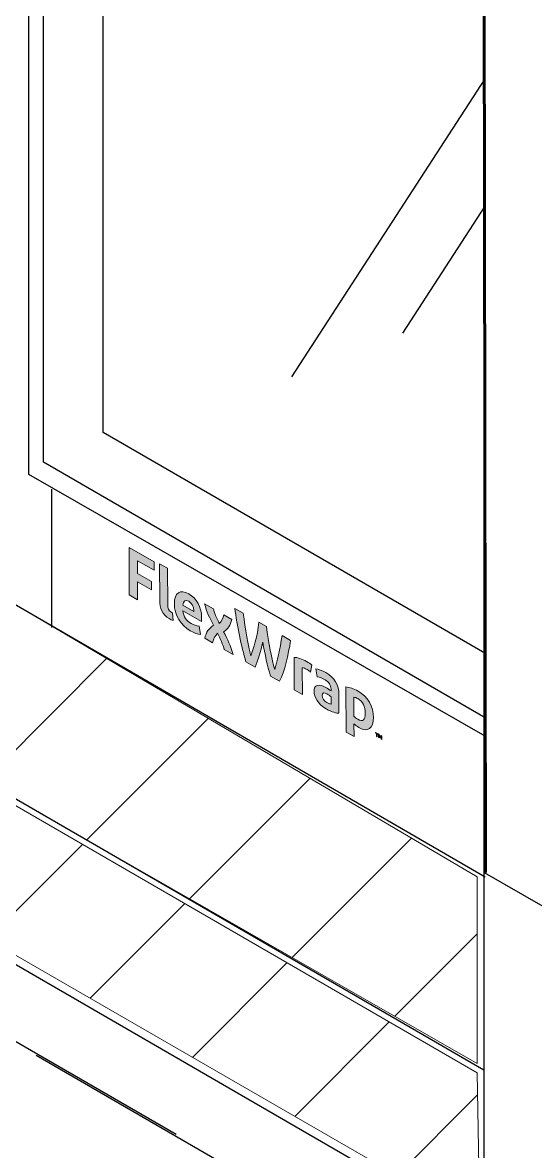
# Model space of a CAD drawing. Extents: x -1328 to 5679, y -4611 to 1603.
# Drawn here: x -80.1 to -35.1, y -2675.6 to -2576.7 of the extents above; entities that cross this region are included whole.
import ezdxf

# ---------------------------------------------------------------- set-up
doc = ezdxf.new("R2010")
doc.units = 0
doc.header["$MEASUREMENT"] = 0
for name, color, linetype, lineweight in [('G-ANNO-TTLB', 7, 'Continuous', 0), ('Layer 12', 7, 'Continuous', 0), ('TYVEK', 7, 'Continuous', 0)]:
    doc.layers.add(name, color=color, linetype=linetype, lineweight=lineweight)
pattern_1 = [(45, (0, 0), (-7.071067, 7.07107), [])]

# ---------------------------------------------------------------- blocks, each defined once
blk = doc.blocks.new('Block_199')
at = {"layer": 'TYVEK', "true_color": 0x003b71, "transparency": 33554687}
h = blk.add_hatch(color=156, dxfattribs=at)
h.dxf.hatch_style = 2
edge = h.paths.add_edge_path()
edge.add_spline(control_points=[(-70.708, -2626.835), (-70.708, -2626.835), (-70.718, -2622.694), (-70.718, -2622.694), (-70.718, -2622.694), (-68.533, -2623.949), (-68.533, -2623.949), (-68.533, -2623.949), (-68.531, -2624.67), (-68.531, -2624.67), (-68.531, -2624.67), (-69.983, -2623.837), (-69.983, -2623.837), (-69.983, -2623.837), (-69.98, -2624.961), (-69.98, -2624.961), (-69.98, -2624.961), (-68.759, -2625.662), (-68.759, -2625.662), (-68.759, -2625.662), (-68.757, -2626.384), (-68.757, -2626.384), (-68.757, -2626.384), (-69.978, -2625.683), (-69.978, -2625.683), (-69.978, -2625.683), (-69.974, -2627.256), (-69.974, -2627.256), (-69.974, -2627.256), (-70.708, -2626.835), (-70.708, -2626.835)], knot_values=[0, 0, 0, 0, 1, 1, 1, 2, 2, 2, 3, 3, 3, 4, 4, 4, 5, 5, 5, 6, 6, 6, 7, 7, 7, 8, 8, 8, 9, 9, 9, 10, 10, 10, 10], degree=3, periodic=0)
h = blk.add_hatch(color=156, dxfattribs=at)
h.dxf.hatch_style = 2
edge = h.paths.add_edge_path()
edge.add_spline(control_points=[(-67.335, -2627.679), (-67.334, -2627.998), (-67.262, -2628.211), (-67.057, -2628.329), (-67.005, -2628.358), (-66.954, -2628.382), (-66.908, -2628.396), (-66.908, -2628.396), (-66.855, -2629.07), (-66.855, -2629.07), (-66.953, -2629.038), (-67.112, -2628.971), (-67.214, -2628.912), (-67.804, -2628.573), (-68.041, -2627.994), (-68.043, -2627.284), (-68.043, -2627.284), (-68.051, -2624.125), (-68.051, -2624.125), (-68.051, -2624.125), (-67.343, -2624.484), (-67.343, -2624.484), (-67.343, -2624.484), (-67.335, -2627.679), (-67.335, -2627.679)], knot_values=[0, 0, 0, 0, 1, 1, 1, 2, 2, 2, 3, 3, 3, 4, 4, 4, 5, 5, 5, 6, 6, 6, 7, 7, 7, 8, 8, 8, 8], degree=3, periodic=0)
h = blk.add_hatch(color=156, dxfattribs=at)
h.dxf.hatch_style = 2
edge = h.paths.add_edge_path()
edge.add_spline(control_points=[(-66.023, -2627.729), (-66.023, -2627.729), (-65.049, -2628.288), (-65.049, -2628.288), (-65.049, -2628.288), (-65.049, -2628.217), (-65.049, -2628.217), (-65.05, -2627.886), (-65.204, -2627.555), (-65.486, -2627.393), (-65.784, -2627.222), (-65.978, -2627.353), (-66.023, -2627.729)], knot_values=[0, 0, 0, 0, 1, 1, 1, 2, 2, 2, 3, 3, 3, 4, 4, 4, 4], degree=3, periodic=0)
edge = h.paths.add_edge_path()
edge.add_spline(control_points=[(-64.465, -2630.289), (-64.69, -2630.278), (-65.024, -2630.169), (-65.362, -2629.975), (-66.188, -2629.501), (-66.754, -2628.573), (-66.756, -2627.591), (-66.759, -2626.651), (-66.242, -2626.309), (-65.488, -2626.742), (-64.816, -2627.128), (-64.373, -2627.932), (-64.371, -2628.724), (-64.371, -2628.902), (-64.381, -2629.05), (-64.391, -2629.162), (-64.391, -2629.162), (-66.012, -2628.231), (-66.012, -2628.231), (-65.944, -2628.743), (-65.702, -2629.094), (-65.292, -2629.33), (-65.041, -2629.474), (-64.8, -2629.548), (-64.579, -2629.568), (-64.579, -2629.568), (-64.465, -2630.289), (-64.465, -2630.289)], knot_values=[0, 0, 0, 0, 1, 1, 1, 2, 2, 2, 3, 3, 3, 4, 4, 4, 5, 5, 5, 6, 6, 6, 7, 7, 7, 8, 8, 8, 9, 9, 9, 9], degree=3, periodic=0)
h = blk.add_hatch(color=156, dxfattribs=at)
h.dxf.hatch_style = 2
edge = h.paths.add_edge_path()
edge.add_spline(control_points=[(-63.324, -2629.491), (-63.669, -2628.856), (-63.942, -2628.291), (-64.103, -2627.609), (-64.103, -2627.609), (-63.338, -2628.047), (-63.338, -2628.047), (-63.271, -2628.352), (-63.044, -2628.884), (-62.818, -2629.35), (-62.629, -2629.134), (-62.465, -2628.879), (-62.43, -2628.569), (-62.43, -2628.569), (-61.712, -2628.981), (-61.712, -2628.981), (-61.844, -2629.52), (-62.069, -2629.822), (-62.452, -2630.056), (-62.082, -2630.748), (-61.829, -2631.306), (-61.617, -2632.054), (-61.617, -2632.054), (-62.382, -2631.615), (-62.382, -2631.615), (-62.49, -2631.222), (-62.748, -2630.631), (-62.964, -2630.182), (-63.158, -2630.395), (-63.342, -2630.644), (-63.413, -2631.023), (-63.413, -2631.023), (-64.1, -2630.628), (-64.1, -2630.628), (-63.974, -2630.087), (-63.734, -2629.752), (-63.324, -2629.491)], knot_values=[0, 0, 0, 0, 1, 1, 1, 2, 2, 2, 3, 3, 3, 4, 4, 4, 5, 5, 5, 6, 6, 6, 7, 7, 7, 8, 8, 8, 9, 9, 9, 10, 10, 10, 11, 11, 11, 12, 12, 12, 12], degree=3, periodic=0)
h = blk.add_hatch(color=156, dxfattribs=at)
h.dxf.hatch_style = 2
edge = h.paths.add_edge_path()
edge.add_spline(control_points=[(-57.323, -2630.384), (-57.323, -2630.384), (-56.574, -2630.814), (-56.574, -2630.814), (-56.766, -2632.081), (-57.1, -2633.513), (-57.534, -2634.398), (-57.534, -2634.398), (-58.339, -2633.936), (-58.339, -2633.936), (-58.592, -2633.052), (-58.82, -2632.053), (-59.012, -2630.974), (-59.205, -2631.832), (-59.423, -2632.575), (-59.678, -2633.167), (-59.678, -2633.167), (-60.484, -2632.705), (-60.484, -2632.705), (-60.897, -2631.333), (-61.265, -2629.498), (-61.458, -2628.01), (-61.458, -2628.01), (-60.714, -2628.437), (-60.714, -2628.437), (-60.552, -2629.777), (-60.261, -2631.344), (-60.049, -2632.157), (-59.831, -2631.591), (-59.49, -2630.428), (-59.344, -2629.224), (-59.344, -2629.224), (-58.688, -2629.601), (-58.688, -2629.601), (-58.531, -2630.979), (-58.194, -2632.531), (-57.967, -2633.352), (-57.763, -2632.778), (-57.474, -2631.544), (-57.323, -2630.384)], knot_values=[0, 0, 0, 0, 1, 1, 1, 2, 2, 2, 3, 3, 3, 4, 4, 4, 5, 5, 5, 6, 6, 6, 7, 7, 7, 8, 8, 8, 9, 9, 9, 10, 10, 10, 11, 11, 11, 12, 12, 12, 13, 13, 13, 13], degree=3, periodic=0)
h = blk.add_hatch(color=156, dxfattribs=at)
h.dxf.hatch_style = 2
edge = h.paths.add_edge_path()
edge.add_spline(control_points=[(-55.181, -2632.659), (-54.997, -2632.765), (-54.822, -2632.889), (-54.719, -2632.978), (-54.719, -2632.978), (-54.821, -2633.587), (-54.821, -2633.587), (-54.908, -2633.502), (-55.016, -2633.428), (-55.123, -2633.366), (-55.313, -2633.257), (-55.441, -2633.225), (-55.549, -2633.222), (-55.549, -2633.222), (-55.543, -2635.541), (-55.543, -2635.541), (-55.543, -2635.541), (-56.251, -2635.135), (-56.251, -2635.135), (-56.251, -2635.135), (-56.258, -2632.301), (-56.258, -2632.301), (-55.981, -2632.3), (-55.551, -2632.447), (-55.181, -2632.659)], knot_values=[0, 0, 0, 0, 1, 1, 1, 2, 2, 2, 3, 3, 3, 4, 4, 4, 5, 5, 5, 6, 6, 6, 7, 7, 7, 8, 8, 8, 8], degree=3, periodic=0)
h = blk.add_hatch(color=156, dxfattribs=at)
h.dxf.hatch_style = 2
edge = h.paths.add_edge_path()
edge.add_spline(control_points=[(-53.026, -2636.39), (-53.026, -2636.39), (-53.027, -2635.757), (-53.027, -2635.757), (-53.145, -2635.66), (-53.269, -2635.571), (-53.392, -2635.5), (-53.628, -2635.365), (-53.812, -2635.365), (-53.811, -2635.643), (-53.811, -2635.892), (-53.657, -2636.11), (-53.385, -2636.266), (-53.231, -2636.355), (-53.103, -2636.393), (-53.026, -2636.39)], knot_values=[0, 0, 0, 0, 1, 1, 1, 2, 2, 2, 3, 3, 3, 4, 4, 4, 5, 5, 5, 5], degree=3, periodic=0)
edge = h.paths.add_edge_path()
edge.add_spline(control_points=[(-53.455, -2636.811), (-54.158, -2636.407), (-54.513, -2635.808), (-54.514, -2635.275), (-54.515, -2634.69), (-54.101, -2634.585), (-53.485, -2634.933), (-53.342, -2635.015), (-53.157, -2635.145), (-53.029, -2635.242), (-53.029, -2635.242), (-53.029, -2635.1), (-53.029, -2635.1), (-53.03, -2634.739), (-53.21, -2634.465), (-53.553, -2634.267), (-53.779, -2634.138), (-54.02, -2634.041), (-54.23, -2634.021), (-54.23, -2634.021), (-54.36, -2633.308), (-54.36, -2633.308), (-54.14, -2633.328), (-53.786, -2633.46), (-53.473, -2633.64), (-52.719, -2634.073), (-52.343, -2634.749), (-52.341, -2635.548), (-52.341, -2635.548), (-52.337, -2637.193), (-52.337, -2637.193), (-52.547, -2637.196), (-52.942, -2637.105), (-53.455, -2636.811)], knot_values=[0, 0, 0, 0, 1, 1, 1, 2, 2, 2, 3, 3, 3, 4, 4, 4, 5, 5, 5, 6, 6, 6, 7, 7, 7, 8, 8, 8, 9, 9, 9, 10, 10, 10, 11, 11, 11, 11], degree=3, periodic=0)
h = blk.add_hatch(color=156, dxfattribs=at)
h.dxf.hatch_style = 2
edge = h.paths.add_edge_path()
edge.add_spline(control_points=[(-50.691, -2637.724), (-50.24, -2637.983), (-50.03, -2637.784), (-50.032, -2637.175), (-50.033, -2636.643), (-50.229, -2636.176), (-50.696, -2635.908), (-50.824, -2635.834), (-50.916, -2635.811), (-51.024, -2635.796), (-51.024, -2635.796), (-51.02, -2637.453), (-51.02, -2637.453), (-50.922, -2637.556), (-50.84, -2637.639), (-50.691, -2637.724)], knot_values=[0, 0, 0, 0, 1, 1, 1, 2, 2, 2, 3, 3, 3, 4, 4, 4, 5, 5, 5, 5], degree=3, periodic=0)
edge = h.paths.add_edge_path()
edge.add_spline(control_points=[(-50.587, -2638.445), (-50.767, -2638.342), (-50.89, -2638.248), (-51.018, -2638.121), (-51.018, -2638.121), (-51.016, -2639.245), (-51.016, -2639.245), (-51.016, -2639.245), (-51.718, -2638.842), (-51.718, -2638.842), (-51.718, -2638.842), (-51.728, -2634.896), (-51.728, -2634.896), (-51.436, -2634.91), (-51.026, -2635.045), (-50.662, -2635.254), (-49.82, -2635.737), (-49.316, -2636.617), (-49.314, -2637.564), (-49.311, -2638.534), (-49.787, -2638.905), (-50.587, -2638.445)], knot_values=[0, 0, 0, 0, 1, 1, 1, 2, 2, 2, 3, 3, 3, 4, 4, 4, 5, 5, 5, 6, 6, 6, 7, 7, 7, 7], degree=3, periodic=0)
h = blk.add_hatch(color=156, dxfattribs=at)
h.dxf.hatch_style = 2
edge = h.paths.add_edge_path()
edge.add_spline(control_points=[(-48.806, -2639.05), (-48.779, -2639.138), (-48.755, -2639.204), (-48.724, -2639.275), (-48.693, -2639.239), (-48.672, -2639.199), (-48.647, -2639.142), (-48.647, -2639.142), (-48.573, -2639.184), (-48.573, -2639.184), (-48.573, -2639.184), (-48.572, -2639.49), (-48.572, -2639.49), (-48.572, -2639.49), (-48.637, -2639.453), (-48.637, -2639.453), (-48.637, -2639.453), (-48.637, -2639.312), (-48.637, -2639.312), (-48.637, -2639.312), (-48.634, -2639.266), (-48.634, -2639.266), (-48.654, -2639.3), (-48.679, -2639.334), (-48.7, -2639.361), (-48.7, -2639.361), (-48.75, -2639.332), (-48.75, -2639.332), (-48.772, -2639.28), (-48.797, -2639.217), (-48.818, -2639.158), (-48.818, -2639.158), (-48.815, -2639.21), (-48.815, -2639.21), (-48.815, -2639.21), (-48.815, -2639.351), (-48.815, -2639.351), (-48.815, -2639.351), (-48.879, -2639.314), (-48.879, -2639.314), (-48.879, -2639.314), (-48.88, -2639.008), (-48.88, -2639.008), (-48.88, -2639.008), (-48.806, -2639.05), (-48.806, -2639.05)], knot_values=[0, 0, 0, 0, 1, 1, 1, 2, 2, 2, 3, 3, 3, 4, 4, 4, 5, 5, 5, 6, 6, 6, 7, 7, 7, 8, 8, 8, 9, 9, 9, 10, 10, 10, 11, 11, 11, 12, 12, 12, 13, 13, 13, 14, 14, 14, 15, 15, 15, 15], degree=3, periodic=0)
edge = h.paths.add_edge_path()
edge.add_spline(control_points=[(-49.052, -2638.977), (-49.052, -2638.977), (-49.123, -2638.936), (-49.123, -2638.936), (-49.123, -2638.936), (-49.123, -2638.868), (-49.123, -2638.868), (-49.123, -2638.868), (-48.909, -2638.991), (-48.909, -2638.991), (-48.909, -2638.991), (-48.909, -2639.059), (-48.909, -2639.059), (-48.909, -2639.059), (-48.98, -2639.018), (-48.98, -2639.018), (-48.98, -2639.018), (-48.98, -2639.256), (-48.98, -2639.256), (-48.98, -2639.256), (-49.051, -2639.215), (-49.051, -2639.215), (-49.051, -2639.215), (-49.052, -2638.977), (-49.052, -2638.977)], knot_values=[0, 0, 0, 0, 1, 1, 1, 2, 2, 2, 3, 3, 3, 4, 4, 4, 5, 5, 5, 6, 6, 6, 7, 7, 7, 8, 8, 8, 8], degree=3, periodic=0)
at = {"layer": 'TYVEK'}
for points, knots in [([(-70.708, -2626.835), (-70.708, -2626.835), (-70.718, -2622.694), (-70.718, -2622.694), (-70.718, -2622.694), (-68.533, -2623.949), (-68.533, -2623.949), (-68.533, -2623.949), (-68.531, -2624.67), (-68.531, -2624.67), (-68.531, -2624.67), (-69.983, -2623.837), (-69.983, -2623.837), (-69.983, -2623.837), (-69.98, -2624.961), (-69.98, -2624.961), (-69.98, -2624.961), (-68.759, -2625.662), (-68.759, -2625.662), (-68.759, -2625.662), (-68.757, -2626.384), (-68.757, -2626.384), (-68.757, -2626.384), (-69.978, -2625.683), (-69.978, -2625.683), (-69.978, -2625.683), (-69.974, -2627.256), (-69.974, -2627.256), (-69.974, -2627.256), (-70.708, -2626.835), (-70.708, -2626.835)], [0, 0, 0, 0, 1, 1, 1, 2, 2, 2, 3, 3, 3, 4, 4, 4, 5, 5, 5, 6, 6, 6, 7, 7, 7, 8, 8, 8, 9, 9, 9, 10, 10, 10, 10]), ([(-67.335, -2627.679), (-67.334, -2627.998), (-67.262, -2628.211), (-67.057, -2628.329), (-67.005, -2628.358), (-66.954, -2628.382), (-66.908, -2628.396), (-66.908, -2628.396), (-66.855, -2629.07), (-66.855, -2629.07), (-66.953, -2629.038), (-67.112, -2628.971), (-67.214, -2628.912), (-67.804, -2628.573), (-68.041, -2627.994), (-68.043, -2627.284), (-68.043, -2627.284), (-68.051, -2624.125), (-68.051, -2624.125), (-68.051, -2624.125), (-67.343, -2624.484), (-67.343, -2624.484), (-67.343, -2624.484), (-67.335, -2627.679), (-67.335, -2627.679)], [0, 0, 0, 0, 1, 1, 1, 2, 2, 2, 3, 3, 3, 4, 4, 4, 5, 5, 5, 6, 6, 6, 7, 7, 7, 8, 8, 8, 8]), ([(-64.465, -2630.289), (-64.69, -2630.278), (-65.024, -2630.169), (-65.362, -2629.975), (-66.188, -2629.501), (-66.754, -2628.573), (-66.756, -2627.591), (-66.759, -2626.651), (-66.242, -2626.309), (-65.488, -2626.742), (-64.816, -2627.128), (-64.373, -2627.932), (-64.371, -2628.724), (-64.371, -2628.902), (-64.381, -2629.05), (-64.391, -2629.162), (-64.391, -2629.162), (-66.012, -2628.231), (-66.012, -2628.231), (-65.944, -2628.743), (-65.702, -2629.094), (-65.292, -2629.33), (-65.041, -2629.474), (-64.8, -2629.548), (-64.579, -2629.568), (-64.579, -2629.568), (-64.465, -2630.289), (-64.465, -2630.289)], [0, 0, 0, 0, 1, 1, 1, 2, 2, 2, 3, 3, 3, 4, 4, 4, 5, 5, 5, 6, 6, 6, 7, 7, 7, 8, 8, 8, 9, 9, 9, 9]), ([(-66.023, -2627.729), (-66.023, -2627.729), (-65.049, -2628.288), (-65.049, -2628.288), (-65.049, -2628.288), (-65.049, -2628.217), (-65.049, -2628.217), (-65.05, -2627.886), (-65.204, -2627.555), (-65.486, -2627.393), (-65.784, -2627.222), (-65.978, -2627.353), (-66.023, -2627.729)], [0, 0, 0, 0, 1, 1, 1, 2, 2, 2, 3, 3, 3, 4, 4, 4, 4]), ([(-63.324, -2629.491), (-63.669, -2628.856), (-63.942, -2628.291), (-64.103, -2627.609), (-64.103, -2627.609), (-63.338, -2628.047), (-63.338, -2628.047), (-63.271, -2628.352), (-63.044, -2628.884), (-62.818, -2629.35), (-62.629, -2629.134), (-62.465, -2628.879), (-62.43, -2628.569), (-62.43, -2628.569), (-61.712, -2628.981), (-61.712, -2628.981), (-61.844, -2629.52), (-62.069, -2629.822), (-62.452, -2630.056), (-62.082, -2630.748), (-61.829, -2631.306), (-61.617, -2632.054), (-61.617, -2632.054), (-62.382, -2631.615), (-62.382, -2631.615), (-62.49, -2631.222), (-62.748, -2630.631), (-62.964, -2630.182), (-63.158, -2630.395), (-63.342, -2630.644), (-63.413, -2631.023), (-63.413, -2631.023), (-64.1, -2630.628), (-64.1, -2630.628), (-63.974, -2630.087), (-63.734, -2629.752), (-63.324, -2629.491)], [0, 0, 0, 0, 1, 1, 1, 2, 2, 2, 3, 3, 3, 4, 4, 4, 5, 5, 5, 6, 6, 6, 7, 7, 7, 8, 8, 8, 9, 9, 9, 10, 10, 10, 11, 11, 11, 12, 12, 12, 12]), ([(-57.323, -2630.384), (-57.323, -2630.384), (-56.574, -2630.814), (-56.574, -2630.814), (-56.766, -2632.081), (-57.1, -2633.513), (-57.534, -2634.398), (-57.534, -2634.398), (-58.339, -2633.936), (-58.339, -2633.936), (-58.592, -2633.052), (-58.82, -2632.053), (-59.012, -2630.974), (-59.205, -2631.832), (-59.423, -2632.575), (-59.678, -2633.167), (-59.678, -2633.167), (-60.484, -2632.705), (-60.484, -2632.705), (-60.897, -2631.333), (-61.265, -2629.498), (-61.458, -2628.01), (-61.458, -2628.01), (-60.714, -2628.437), (-60.714, -2628.437), (-60.552, -2629.777), (-60.261, -2631.344), (-60.049, -2632.157), (-59.831, -2631.591), (-59.49, -2630.428), (-59.344, -2629.224), (-59.344, -2629.224), (-58.688, -2629.601), (-58.688, -2629.601), (-58.531, -2630.979), (-58.194, -2632.531), (-57.967, -2633.352), (-57.763, -2632.778), (-57.474, -2631.544), (-57.323, -2630.384)], [0, 0, 0, 0, 1, 1, 1, 2, 2, 2, 3, 3, 3, 4, 4, 4, 5, 5, 5, 6, 6, 6, 7, 7, 7, 8, 8, 8, 9, 9, 9, 10, 10, 10, 11, 11, 11, 12, 12, 12, 13, 13, 13, 13]), ([(-55.181, -2632.659), (-54.997, -2632.765), (-54.822, -2632.889), (-54.719, -2632.978), (-54.719, -2632.978), (-54.821, -2633.587), (-54.821, -2633.587), (-54.908, -2633.502), (-55.016, -2633.428), (-55.123, -2633.366), (-55.313, -2633.257), (-55.441, -2633.225), (-55.549, -2633.222), (-55.549, -2633.222), (-55.543, -2635.541), (-55.543, -2635.541), (-55.543, -2635.541), (-56.251, -2635.135), (-56.251, -2635.135), (-56.251, -2635.135), (-56.258, -2632.301), (-56.258, -2632.301), (-55.981, -2632.3), (-55.551, -2632.447), (-55.181, -2632.659)], [0, 0, 0, 0, 1, 1, 1, 2, 2, 2, 3, 3, 3, 4, 4, 4, 5, 5, 5, 6, 6, 6, 7, 7, 7, 8, 8, 8, 8]), ([(-53.455, -2636.811), (-54.158, -2636.407), (-54.513, -2635.808), (-54.514, -2635.275), (-54.515, -2634.69), (-54.101, -2634.585), (-53.485, -2634.933), (-53.342, -2635.015), (-53.157, -2635.145), (-53.029, -2635.242), (-53.029, -2635.242), (-53.029, -2635.1), (-53.029, -2635.1), (-53.03, -2634.739), (-53.21, -2634.465), (-53.553, -2634.267), (-53.779, -2634.138), (-54.02, -2634.041), (-54.23, -2634.021), (-54.23, -2634.021), (-54.36, -2633.308), (-54.36, -2633.308), (-54.14, -2633.328), (-53.786, -2633.46), (-53.473, -2633.64), (-52.719, -2634.073), (-52.343, -2634.749), (-52.341, -2635.548), (-52.341, -2635.548), (-52.337, -2637.193), (-52.337, -2637.193), (-52.547, -2637.196), (-52.942, -2637.105), (-53.455, -2636.811)], [0, 0, 0, 0, 1, 1, 1, 2, 2, 2, 3, 3, 3, 4, 4, 4, 5, 5, 5, 6, 6, 6, 7, 7, 7, 8, 8, 8, 9, 9, 9, 10, 10, 10, 11, 11, 11, 11]), ([(-53.026, -2636.39), (-53.026, -2636.39), (-53.027, -2635.757), (-53.027, -2635.757), (-53.145, -2635.66), (-53.269, -2635.571), (-53.392, -2635.5), (-53.628, -2635.365), (-53.812, -2635.365), (-53.811, -2635.643), (-53.811, -2635.892), (-53.657, -2636.11), (-53.385, -2636.266), (-53.231, -2636.355), (-53.103, -2636.393), (-53.026, -2636.39)], [0, 0, 0, 0, 1, 1, 1, 2, 2, 2, 3, 3, 3, 4, 4, 4, 5, 5, 5, 5]), ([(-50.587, -2638.445), (-50.767, -2638.342), (-50.89, -2638.248), (-51.018, -2638.121), (-51.018, -2638.121), (-51.016, -2639.245), (-51.016, -2639.245), (-51.016, -2639.245), (-51.718, -2638.842), (-51.718, -2638.842), (-51.718, -2638.842), (-51.728, -2634.896), (-51.728, -2634.896), (-51.436, -2634.91), (-51.026, -2635.045), (-50.662, -2635.254), (-49.82, -2635.737), (-49.316, -2636.617), (-49.314, -2637.564), (-49.311, -2638.534), (-49.787, -2638.905), (-50.587, -2638.445)], [0, 0, 0, 0, 1, 1, 1, 2, 2, 2, 3, 3, 3, 4, 4, 4, 5, 5, 5, 6, 6, 6, 7, 7, 7, 7]), ([(-50.691, -2637.724), (-50.24, -2637.983), (-50.03, -2637.784), (-50.032, -2637.175), (-50.033, -2636.643), (-50.229, -2636.176), (-50.696, -2635.908), (-50.824, -2635.834), (-50.916, -2635.811), (-51.024, -2635.796), (-51.024, -2635.796), (-51.02, -2637.453), (-51.02, -2637.453), (-50.922, -2637.556), (-50.84, -2637.639), (-50.691, -2637.724)], [0, 0, 0, 0, 1, 1, 1, 2, 2, 2, 3, 3, 3, 4, 4, 4, 5, 5, 5, 5]), ([(-49.052, -2638.977), (-49.052, -2638.977), (-49.123, -2638.936), (-49.123, -2638.936), (-49.123, -2638.936), (-49.123, -2638.868), (-49.123, -2638.868), (-49.123, -2638.868), (-48.909, -2638.991), (-48.909, -2638.991), (-48.909, -2638.991), (-48.909, -2639.059), (-48.909, -2639.059), (-48.909, -2639.059), (-48.98, -2639.018), (-48.98, -2639.018), (-48.98, -2639.018), (-48.98, -2639.256), (-48.98, -2639.256), (-48.98, -2639.256), (-49.051, -2639.215), (-49.051, -2639.215), (-49.051, -2639.215), (-49.052, -2638.977), (-49.052, -2638.977)], [0, 0, 0, 0, 1, 1, 1, 2, 2, 2, 3, 3, 3, 4, 4, 4, 5, 5, 5, 6, 6, 6, 7, 7, 7, 8, 8, 8, 8]), ([(-48.806, -2639.05), (-48.779, -2639.138), (-48.755, -2639.204), (-48.724, -2639.275), (-48.693, -2639.239), (-48.672, -2639.199), (-48.647, -2639.142), (-48.647, -2639.142), (-48.573, -2639.184), (-48.573, -2639.184), (-48.573, -2639.184), (-48.572, -2639.49), (-48.572, -2639.49), (-48.572, -2639.49), (-48.637, -2639.453), (-48.637, -2639.453), (-48.637, -2639.453), (-48.637, -2639.312), (-48.637, -2639.312), (-48.637, -2639.312), (-48.634, -2639.266), (-48.634, -2639.266), (-48.654, -2639.3), (-48.679, -2639.334), (-48.7, -2639.361), (-48.7, -2639.361), (-48.75, -2639.332), (-48.75, -2639.332), (-48.772, -2639.28), (-48.797, -2639.217), (-48.818, -2639.158), (-48.818, -2639.158), (-48.815, -2639.21), (-48.815, -2639.21), (-48.815, -2639.21), (-48.815, -2639.351), (-48.815, -2639.351), (-48.815, -2639.351), (-48.879, -2639.314), (-48.879, -2639.314), (-48.879, -2639.314), (-48.88, -2639.008), (-48.88, -2639.008), (-48.88, -2639.008), (-48.806, -2639.05), (-48.806, -2639.05)], [0, 0, 0, 0, 1, 1, 1, 2, 2, 2, 3, 3, 3, 4, 4, 4, 5, 5, 5, 6, 6, 6, 7, 7, 7, 8, 8, 8, 9, 9, 9, 10, 10, 10, 11, 11, 11, 12, 12, 12, 13, 13, 13, 14, 14, 14, 15, 15, 15, 15])]:
    blk.add_open_spline(points, degree=3, knots=knots, dxfattribs=at)
blk = doc.blocks.new('Block_198')
at = {"layer": 'TYVEK'}
blk.add_blockref('Block_199', (0, 0), dxfattribs=at)

msp = doc.modelspace()

# ---------------------------------------------------------------- hatches: boundary and pattern name
at = {"layer": 'G-ANNO-TTLB', "true_color": 0xff00ff, "transparency": 33554687}
h = msp.add_hatch(color=6, dxfattribs=at)
edge = h.paths.add_edge_path()
edge.add_spline(control_points=[(1601.482, -3473.689), (1601.482, -3473.689), (-1328.036, -3473.689), (-1328.036, -3473.689), (-1328.036, -3473.689), (-1328.036, -1016.689), (-1328.036, -1016.689), (-1328.036, -1016.689), (1601.482, -1016.689), (1601.482, -1016.689), (1601.482, -1016.689), (1601.482, -3473.689), (1601.482, -3473.689)], knot_values=[0, 0, 0, 0, 1, 1, 1, 2, 2, 2, 3, 3, 3, 4, 4, 4, 4], degree=3, periodic=0)
edge = h.paths.add_edge_path()
edge.add_spline(control_points=[(-1319.036, -1025.689), (-1319.036, -1025.689), (-1319.036, -3464.689), (-1319.036, -3464.689), (-1319.036, -3464.689), (1592.482, -3464.689), (1592.482, -3464.689), (1592.482, -3464.689), (1592.482, -1025.689), (1592.482, -1025.689), (1592.482, -1025.689), (-1319.036, -1025.689), (-1319.036, -1025.689)], knot_values=[0, 0, 0, 0, 1, 1, 1, 2, 2, 2, 3, 3, 3, 4, 4, 4, 4], degree=3, periodic=0)
edge.add_line((-1319.036, -1025.689), (-1319.036, -1025.689))
at = {"layer": 'Layer 12', "true_color": 0x000000, "transparency": 33554687}
h = msp.add_hatch(dxfattribs=at)
h.set_pattern_fill('_U', color=18, scale=10, angle=44.99999, style=2, pattern_type=0)
h.set_pattern_definition(pattern_1)
h.paths.add_polyline_path([(-40.224, -2667.868), (-103.935, -2631.399), (-88.922, -2622.85), (-40.224, -2651.536)])
h = msp.add_hatch(dxfattribs=at)
h.set_pattern_fill('_U', color=18, scale=10, angle=44.99999, style=2, pattern_type=0)
h.set_pattern_definition(pattern_1)
h.paths.add_polyline_path([(-40.218, -2668.679), (-40.002, -2681.852), (-115.869, -2638.091), (-104.427, -2631.564)])

# ---------------------------------------------------------------- linework, layer by layer
at = {"layer": 'G-ANNO-TTLB'}
for points in [[(1601.482, -3473.689), (1601.482, -3473.689), (-1328.036, -3473.689), (-1328.036, -3473.689), (-1328.036, -3473.689), (-1328.036, -1016.689), (-1328.036, -1016.689), (-1328.036, -1016.689), (1601.482, -1016.689), (1601.482, -1016.689), (1601.482, -1016.689), (1601.482, -3473.689), (1601.482, -3473.689)], [(-1319.036, -1025.689), (-1319.036, -1025.689), (-1319.036, -3464.689), (-1319.036, -3464.689), (-1319.036, -3464.689), (1592.482, -3464.689), (1592.482, -3464.689), (1592.482, -3464.689), (1592.482, -1025.689), (1592.482, -1025.689), (1592.482, -1025.689), (-1319.036, -1025.689), (-1319.036, -1025.689)]]:
    msp.add_open_spline(points, degree=3, knots=[0, 0, 0, 0, 1, 1, 1, 2, 2, 2, 3, 3, 3, 4, 4, 4, 4], dxfattribs=at)
at = {"layer": 'Layer 12'}
for points in [[(-40.224, -2667.868), (-103.935, -2631.399), (-88.922, -2622.85), (-40.224, -2651.536)], [(-40.218, -2668.679), (-40.002, -2681.852), (-115.869, -2638.091), (-104.427, -2631.564)]]:
    msp.add_lwpolyline(points, close=True, dxfattribs=at)
at = {"layer": 'TYVEK', "color": 3, "lineweight": 25, "true_color": 0x00ff00}
for p, q in [((-79.505, -2616.297), (-79.505, -2495.425)), ((-78.211, -2615.211), (-78.211, -2496.183)), ((-73.003, -2612.605), (-73.003, -2499.235)), ((-39.568, -2631.946), (-73.003, -2612.605)), ((-39.536, -2637.584), (-78.211, -2615.211)), ((-39.536, -2639.212), (-79.505, -2616.297))]:
    msp.add_line(p, q, dxfattribs=at)
at = {"layer": 'TYVEK', "color": 18, "lineweight": 60, "true_color": 0x000000}
msp.add_line((-39.485, -2651.143), (-39.696, -2518.13), dxfattribs=at)
at = {"layer": 'TYVEK', "color": 4, "lineweight": 25, "true_color": 0x00ffff}
for p, q in [((-39.627, -2689.63), (-39.627, -2518.842)), ((-77.481, -2629.693), (-77.481, -2617.558)), ((-88.82, -2622.952), (-39.535, -2651.534)), ((-103.649, -2631.397), (-39.652, -2668.418)), ((-116.344, -2638.543), (-39.674, -2682.897)), ((-122.18, -2641.91), (-66.61, -2674.057)), ((-39.627, -2651.137), (-13.509, -2666.091)), ((-78.864, -2667.134), (-39.677, -2689.803))]:
    msp.add_line(p, q, dxfattribs=at)
at = {"layer": 'TYVEK', "color": 252, "lineweight": 25, "true_color": 0x848484}
for p, q in [((-39.554, -2581.645), (-56.499, -2607.733)), ((-39.557, -2592.781), (-46.755, -2603.897))]:
    msp.add_line(p, q, dxfattribs=at)

# ---------------------------------------------------------------- block references
at = {"layer": 'TYVEK'}
msp.add_blockref('Block_198', (0, 0), dxfattribs=at)

doc.saveas('drawing.dxf')
